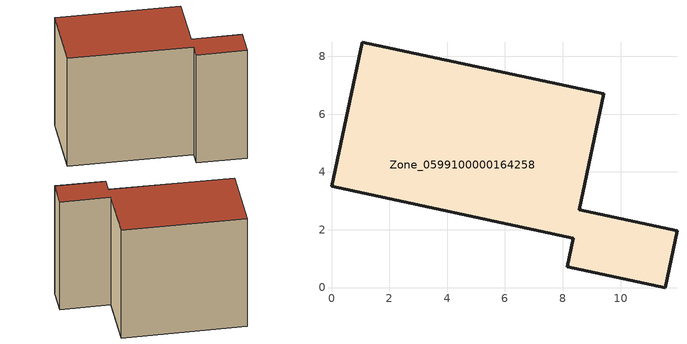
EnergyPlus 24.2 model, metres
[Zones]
Zone_0599100000164258
 floor ground (C_G): 11.96,1.96 11.55,0 8.16,0.72 8.37,1.71 0,3.5 1.06,8.48 9.43,6.71 8.57,2.69 z0
 wall outside (C_F): 9.43,6.71 1.06,8.48 0,3.5 8.37,1.71 8.16,0.72 11.55,0 11.96,1.96 8.57,2.69 9.43,6.71 z0:8.56
 roof outside (C_R): 11.96,1.96 8.57,2.69 9.43,6.71 1.06,8.48 0,3.5 8.37,1.71 8.16,0.72 11.55,0 z8.56
[BUILDING]
Pand.0599100000164258: North Axis=0; Terrain=City; Loads Convergence Tolerance Value=0.04; Temperature Convergence Tolerance Value=0.4; Solar Distribution=FullExterior; Maximum Number of Warmup Days=25; Minimum Number of Warmup Days=1
[Site:Location]
Rotterdam.The.Hague.AP_ZH_NLD Design_Conditions: Latitude=51.96; Longitude=4.45; Time Zone=1; Elevation=-4.5
[SITE:GROUNDTEMPERATURE:BUILDINGSURFACE]
18, 18, 18, 18, 18, 18, 18, 18, 18, 18, 18, 18
[MATERIAL] Thermal Absorptance=0.9; Solar Absorptance=0.7; Visible Absorptance=0.7
Name | Roughness | Thickness | Conductivity | Density | Specific Heat
G.TI.1975-1991 | MediumSmooth | 0.15 | 0.288461 | 540 | 1210
F.TI.1975-1991 | Rough | 0.3 | 0.230769 | 1920 | 840
R.TI.1975-1991 | MediumRough | 0.2 | 0.153846 | 1500 | 1000
[CONSTRUCTION]
C_G: G.TI.1975-1991
C_F: F.TI.1975-1991
C_R: R.TI.1975-1991
[ZONE]
Zone_0599100000164258: Type=1; Multiplier=1; Ceiling Height=Autocalculate; Volume=Autocalculate; Floor Area=autocalculate; Part of Total Floor Area=Yes
[ZONEINFILTRATION:DESIGNFLOWRATE]
Infil_Zone_0599100000164258: Zone or ZoneList or Space or SpaceList=Zone_0599100000164258; Schedule=AlwaysOn; Design Flow Rate Calculation Method=Flow/Area; Flow Rate per Floor Area=0.003; Constant Term Coefficient=1; Temperature Term Coefficient=0; Velocity Term Coefficient=0; Velocity Squared Term Coefficient=0
[HVACTEMPLATE:ZONE:IDEALLOADSAIRSYSTEM]
Zone_0599100000164258: Maximum Heating Supply Air Temperature=50; Minimum Cooling Supply Air Temperature=13; Maximum Heating Supply Air Humidity Ratio=0.0156; Minimum Cooling Supply Air Humidity Ratio=0.0077; Heating Limit=NoLimit; Cooling Limit=NoLimit; Dehumidification Control Type=ConstantSensibleHeatRatio; Cooling Sensible Heat Ratio=0.7; Dehumidification Setpoint=60; Humidification Control Type=None; Humidification Setpoint=30; Outdoor Air Method=None; Outdoor Air Flow Rate per Person=0.00944; Outdoor Air Flow Rate per Zone Floor Area=0; Outdoor Air Flow Rate per Zone=0; Demand Controlled Ventilation Type=None; Outdoor Air Economizer Type=NoEconomizer; Heat Recovery Type=None; Sensible Heat Recovery Effectiveness=0.7; Latent Heat Recovery Effectiveness=0.65
[ZONECONTROL:THERMOSTAT]
ThermostatControl_Zone_0599100000164258: Zone or ZoneList=Zone_0599100000164258; Control Type Schedule=DualSetpointControlType; Control 1=Thermostat_Zone_0599100000164258; Temperature Difference Between Cutout And Setpoint=0
[THERMOSTATSETPOINT:DUALSETPOINT]
Thermostat_Zone_0599100000164258: Heating Setpoint Temperature Schedule=HeatingSetpoint_Zone_0599100000164258; Cooling Setpoint Temperature Schedule=CoolingSetpoint_Zone_0599100000164258
[SCHEDULE:COMPACT]
HeatingSetpoint_Zone_0599100000164258: Through: 12/31, For: AllDays, Until: 24:00, 21
CoolingSetpoint_Zone_0599100000164258: Through: 12/31, For: AllDays, Until: 24:00, 24
DualSetpointControlType: Through: 12/31, For: AllDays, Until: 24:00, 4
AlwaysOn: Through: 12/31, For: AllDays, Until: 24:00, 1
